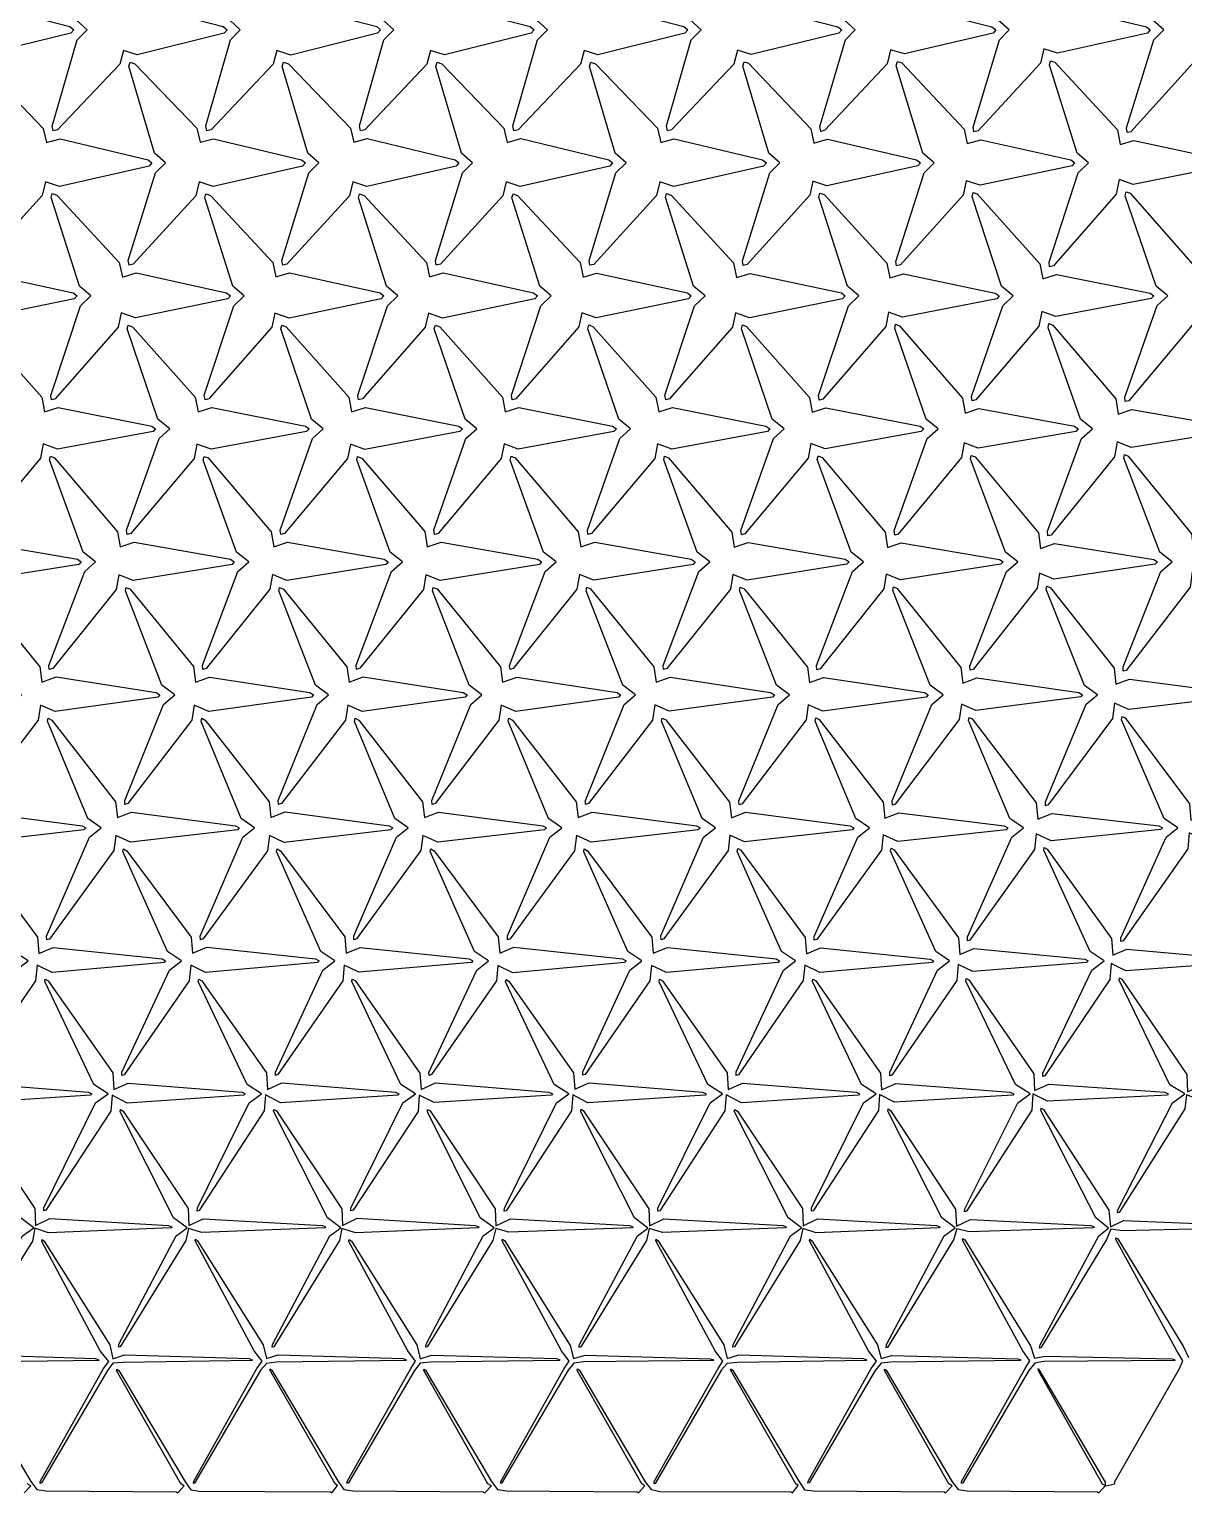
# Model space of a CAD drawing. Extents: x 0 to 195, y 0 to 191.
# Drawn here: x 84.84 to 122.43, y 0.03 to 47.68 of the extents above; entities that cross this region are included whole.
import ezdxf

# ---------------------------------------------------------------- set-up
doc = ezdxf.new("R2010")
doc.units = 0
doc.layers.add('DEFAULT', color=18, linetype='CONTINUOUS')

msp = doc.modelspace()

# ---------------------------------------------------------------- linework, layer by layer
at = {"layer": 'DEFAULT'}
for points in [[(82.921, 48.366), (83.363, 48.484), (86.161, 47.767), (86.288, 47.658), (86.192, 47.552), (83.348, 46.855), (82.892, 47), (82.777, 46.557), (80.747, 44.394), (80.604, 44.353), (80.571, 44.502), (81.422, 47.336), (81.741, 47.658), (81.385, 47.981), (80.587, 50.778), (80.631, 50.916), (80.791, 50.862), (82.808, 48.819)], [(87.926, 48.374), (88.366, 48.489), (91.155, 47.768), (91.278, 47.658), (91.178, 47.55), (88.355, 46.844), (87.9, 46.986), (87.783, 46.545), (85.755, 44.406), (85.613, 44.369), (85.581, 44.524), (86.399, 47.335), (86.719, 47.658), (86.371, 47.982), (85.593, 50.763), (85.638, 50.904), (85.798, 50.852), (87.813, 48.829)], [(92.929, 48.38), (93.368, 48.491), (96.152, 47.768), (96.276, 47.658), (96.175, 47.55), (93.356, 46.843), (92.901, 46.985), (92.783, 46.544), (90.756, 44.407), (90.617, 44.375), (90.586, 44.537), (91.386, 47.335), (91.708, 47.658), (91.365, 47.982), (90.595, 50.758), (90.641, 50.898), (90.803, 50.845), (92.817, 48.836)], [(97.931, 48.383), (98.369, 48.493), (101.149, 47.769), (101.277, 47.658), (101.182, 47.551), (98.353, 46.848), (97.9, 46.986), (97.785, 46.541), (95.758, 44.41), (95.619, 44.378), (95.587, 44.539), (96.384, 47.334), (96.705, 47.658), (96.363, 47.982), (95.596, 50.755), (95.643, 50.895), (95.805, 50.842), (97.818, 48.839)], [(102.927, 48.376), (103.367, 48.489), (106.154, 47.768), (106.279, 47.658), (106.18, 47.551), (103.354, 46.846), (102.9, 46.986), (102.784, 46.543), (100.757, 44.408), (100.616, 44.374), (100.584, 44.533), (101.39, 47.335), (101.707, 47.658), (101.36, 47.982), (100.598, 50.752), (100.641, 50.898), (100.799, 50.85), (102.814, 48.831)], [(107.923, 48.369), (108.36, 48.479), (111.168, 47.766), (111.296, 47.658), (111.202, 47.553), (108.343, 46.863), (107.892, 47.001), (107.781, 46.549), (105.752, 44.402), (105.615, 44.372), (105.585, 44.535), (106.388, 47.335), (106.709, 47.658), (106.365, 47.982), (105.596, 50.757), (105.64, 50.901), (105.798, 50.851), (107.814, 48.83)], [(112.912, 48.35), (113.354, 48.469), (116.18, 47.765), (116.31, 47.658), (116.219, 47.555), (113.334, 46.877), (112.883, 47.015), (112.775, 46.56), (110.744, 44.391), (110.606, 44.357), (110.576, 44.514), (111.409, 47.336), (111.728, 47.658), (111.377, 47.981), (110.59, 50.769), (110.63, 50.918), (110.782, 50.874), (112.802, 48.807)], [(117.898, 48.327), (118.338, 48.444), (121.212, 47.761), (121.338, 47.658), (121.246, 47.558), (118.321, 46.898), (117.869, 47.04), (117.765, 46.58), (115.73, 44.372), (115.597, 44.34), (115.57, 44.499), (116.425, 47.336), (116.745, 47.658), (116.388, 47.981), (115.585, 50.781), (115.623, 50.93), (115.772, 50.886), (117.795, 48.794)], [(122.881, 48.297), (123.322, 48.42), (126.243, 47.758), (126.37, 47.658), (126.281, 47.562), (123.303, 46.925), (122.85, 47.073), (122.75, 46.609), (120.709, 44.343), (120.582, 44.315), (120.559, 44.474), (121.45, 47.337), (121.778, 47.658), (121.418, 47.98), (120.572, 50.81), (120.608, 50.956), (120.754, 50.911), (122.782, 48.769)], [(85.396, 43.992), (85.841, 44.118), (88.707, 43.432), (88.832, 43.328), (88.738, 43.227), (85.825, 42.562), (85.366, 42.716), (85.256, 42.267), (83.218, 40.025), (83.082, 39.985), (83.053, 40.132), (83.961, 43.008), (84.29, 43.328), (83.926, 43.649), (83.069, 46.488), (83.11, 46.622), (83.264, 46.567), (85.289, 44.453)], [(90.4, 44), (90.841, 44.119), (93.706, 43.432), (93.828, 43.328), (93.732, 43.226), (90.828, 42.557), (90.37, 42.709), (90.259, 42.26), (88.222, 40.031), (88.089, 39.997), (88.062, 40.151), (88.942, 43.007), (89.27, 43.328), (88.913, 43.65), (88.075, 46.475), (88.117, 46.611), (88.272, 46.556), (90.295, 44.464)], [(95.402, 44.003), (95.843, 44.122), (98.702, 43.432), (98.827, 43.328), (98.734, 43.226), (95.827, 42.558), (95.369, 42.71), (95.259, 42.261), (93.222, 40.031), (93.09, 39.999), (93.064, 40.157), (93.936, 43.007), (94.266, 43.328), (93.912, 43.65), (93.075, 46.474), (93.118, 46.609), (93.274, 46.554), (95.296, 44.466)], [(100.399, 43.998), (100.842, 44.12), (103.704, 43.432), (103.83, 43.328), (103.736, 43.227), (100.826, 42.56), (100.369, 42.71), (100.26, 42.258), (98.224, 40.033), (98.091, 40), (98.064, 40.155), (98.938, 43.007), (99.265, 43.328), (98.908, 43.65), (98.077, 46.47), (98.117, 46.61), (98.27, 46.56), (100.293, 44.461)], [(105.398, 43.996), (105.838, 44.114), (108.712, 43.431), (108.837, 43.328), (108.744, 43.227), (105.822, 42.566), (105.365, 42.717), (105.257, 42.265), (103.219, 40.027), (103.088, 39.996), (103.063, 40.153), (103.94, 43.007), (104.268, 43.328), (103.911, 43.65), (103.075, 46.473), (103.117, 46.611), (103.271, 46.558), (105.294, 44.462)], [(110.388, 43.978), (110.831, 44.104), (113.726, 43.43), (113.855, 43.328), (113.768, 43.23), (110.81, 42.584), (110.355, 42.734), (110.252, 42.274), (108.213, 40.018), (108.084, 39.988), (108.059, 40.146), (108.948, 43.007), (109.276, 43.328), (108.918, 43.649), (108.072, 46.48), (108.11, 46.623), (108.258, 46.576), (110.285, 44.444)], [(115.377, 43.959), (115.819, 44.086), (118.749, 43.427), (118.877, 43.328), (118.792, 43.233), (115.798, 42.603), (115.345, 42.751), (115.247, 42.284), (113.205, 40.008), (113.075, 39.973), (113.05, 40.124), (113.97, 43.008), (114.297, 43.328), (113.931, 43.649), (113.067, 46.492), (113.102, 46.635), (113.248, 46.589), (115.278, 44.43)], [(120.359, 43.929), (120.802, 44.058), (123.784, 43.424), (123.909, 43.328), (123.823, 43.236), (120.782, 42.628), (120.326, 42.785), (120.231, 42.315), (118.183, 39.977), (118.061, 39.947), (118.04, 40.102), (118.992, 43.009), (119.324, 43.328), (118.952, 43.648), (118.057, 46.514), (118.09, 46.656), (118.232, 46.612), (120.266, 44.408)], [(82.86, 39.6), (83.309, 39.739), (86.27, 39.095), (86.393, 38.998), (86.304, 38.904), (83.292, 38.283), (82.829, 38.449), (82.727, 37.991), (80.679, 35.641), (80.55, 35.599), (80.524, 35.737), (81.527, 38.681), (81.866, 38.998), (81.487, 39.316), (80.542, 42.219), (80.578, 42.347), (80.724, 42.291), (82.761, 40.067)], [(87.868, 39.613), (88.313, 39.745), (91.262, 39.096), (91.388, 38.998), (91.301, 38.903), (88.294, 38.28), (87.832, 38.443), (87.732, 37.983), (85.684, 35.649), (85.558, 35.613), (85.535, 35.76), (86.504, 38.68), (86.842, 38.998), (86.471, 39.317), (85.549, 42.203), (85.587, 42.331), (85.736, 42.275), (87.769, 40.084)], [(92.869, 39.616), (93.313, 39.745), (96.263, 39.096), (96.387, 38.998), (96.297, 38.903), (93.295, 38.278), (92.833, 38.441), (92.731, 37.984), (90.684, 35.648), (90.559, 35.614), (90.536, 35.764), (91.5, 38.679), (91.836, 38.998), (91.464, 39.317), (90.552, 42.196), (90.591, 42.326), (90.74, 42.27), (92.772, 40.09)], [(97.87, 39.617), (98.314, 39.747), (101.26, 39.096), (101.386, 38.998), (101.299, 38.903), (98.295, 38.279), (97.833, 38.442), (97.731, 37.984), (95.684, 35.648), (95.559, 35.615), (95.538, 35.767), (96.497, 38.679), (96.834, 38.998), (96.465, 39.317), (95.552, 42.196), (95.59, 42.327), (95.739, 42.271), (97.771, 40.088)], [(102.867, 39.612), (103.31, 39.741), (106.267, 39.095), (106.391, 38.998), (106.302, 38.903), (103.293, 38.281), (102.831, 38.445), (102.73, 37.987), (100.682, 35.645), (100.558, 35.614), (100.537, 35.765), (101.498, 38.679), (101.833, 38.998), (101.462, 39.317), (100.553, 42.194), (100.59, 42.326), (100.738, 42.273), (102.77, 40.086)], [(107.862, 39.603), (108.305, 39.733), (111.278, 39.094), (111.401, 38.998), (111.312, 38.905), (108.288, 38.289), (107.829, 38.448), (107.732, 37.983), (105.685, 35.649), (105.559, 35.615), (105.536, 35.763), (106.501, 38.679), (106.839, 38.998), (106.469, 39.317), (105.55, 42.201), (105.587, 42.333), (105.733, 42.279), (107.767, 40.08)], [(112.852, 39.585), (113.299, 39.723), (116.291, 39.093), (116.42, 38.998), (116.339, 38.907), (113.274, 38.311), (112.817, 38.47), (112.724, 37.998), (110.674, 35.634), (110.552, 35.602), (110.532, 35.753), (111.511, 38.68), (111.851, 38.998), (111.479, 39.317), (110.546, 42.211), (110.578, 42.347), (110.719, 42.299), (112.757, 40.06)], [(117.834, 39.556), (118.28, 39.693), (121.329, 39.089), (121.451, 38.998), (121.368, 38.91), (118.26, 38.333), (117.803, 38.494), (117.714, 38.017), (115.66, 35.615), (115.54, 35.582), (115.52, 35.728), (116.536, 38.681), (116.873, 38.998), (116.491, 39.316), (115.54, 42.222), (115.57, 42.362), (115.705, 42.318), (117.746, 40.04)], [(122.816, 39.525), (123.263, 39.667), (126.362, 39.085), (126.482, 38.998), (126.401, 38.913), (123.243, 38.359), (122.783, 38.528), (122.698, 38.048), (120.639, 35.585), (120.525, 35.555), (120.509, 35.702), (121.562, 38.682), (121.91, 38.998), (121.526, 39.314), (120.525, 42.257), (120.553, 42.391), (120.686, 42.344), (122.733, 40.014)], [(85.332, 35.221), (85.781, 35.365), (88.826, 34.759), (88.952, 34.667), (88.872, 34.581), (85.758, 34.006), (85.291, 34.184), (85.198, 33.718), (83.139, 31.255), (83.022, 31.22), (83.004, 31.362), (84.073, 34.353), (84.42, 34.667), (84.033, 34.984), (83.022, 37.934), (83.056, 38.056), (83.197, 37.998), (85.241, 35.7)], [(90.332, 35.222), (90.781, 35.364), (93.827, 34.759), (93.951, 34.667), (93.869, 34.58), (90.759, 34.004), (90.296, 34.176), (90.204, 33.706), (88.147, 31.267), (88.027, 31.229), (88.007, 31.368), (89.066, 34.352), (89.411, 34.667), (89.024, 34.984), (88.026, 37.925), (88.059, 38.05), (88.199, 37.996), (90.243, 35.703)], [(95.333, 35.223), (95.78, 35.364), (98.827, 34.759), (98.948, 34.667), (98.861, 34.579), (95.763, 33.998), (95.297, 34.174), (95.203, 33.709), (93.145, 31.264), (93.027, 31.229), (93.008, 31.371), (94.064, 34.352), (94.409, 34.667), (94.024, 34.984), (93.026, 37.925), (93.06, 38.049), (93.201, 37.993), (95.244, 35.705)], [(100.332, 35.221), (100.778, 35.361), (103.831, 34.758), (103.953, 34.667), (103.87, 34.58), (100.759, 34.005), (100.295, 34.177), (100.204, 33.707), (98.146, 31.265), (98.029, 31.233), (98.011, 31.378), (99.056, 34.352), (99.406, 34.667), (99.025, 34.984), (98.025, 37.926), (98.059, 38.05), (98.201, 37.994), (100.243, 35.704)], [(105.332, 35.222), (105.781, 35.365), (108.825, 34.759), (108.955, 34.667), (108.878, 34.581), (105.755, 34.011), (105.293, 34.182), (105.203, 33.708), (103.145, 31.264), (103.027, 31.229), (103.008, 31.37), (104.065, 34.352), (104.412, 34.667), (104.028, 34.984), (103.024, 37.929), (103.058, 38.053), (103.199, 37.996), (105.242, 35.702)], [(110.324, 35.208), (110.772, 35.35), (113.844, 34.757), (113.966, 34.667), (113.882, 34.582), (110.753, 34.014), (110.288, 34.189), (110.198, 33.718), (108.138, 31.254), (108.022, 31.221), (108.004, 31.363), (109.072, 34.352), (109.414, 34.667), (109.023, 34.984), (108.026, 37.924), (108.056, 38.055), (108.192, 38.005), (110.238, 35.693)], [(115.31, 35.184), (115.76, 35.332), (118.867, 34.755), (118.99, 34.667), (118.911, 34.584), (115.738, 34.037), (115.274, 34.214), (115.188, 33.737), (113.125, 31.236), (113.016, 31.209), (113.003, 31.359), (114.076, 34.353), (114.427, 34.667), (114.041, 34.984), (113.018, 37.941), (113.046, 38.074), (113.177, 38.027), (115.226, 35.671)], [(120.292, 35.153), (120.742, 35.303), (123.904, 34.751), (124.024, 34.667), (123.947, 34.588), (120.72, 34.065), (120.256, 34.244), (120.176, 33.76), (118.109, 31.213), (118.003, 31.187), (117.991, 31.333), (119.103, 34.354), (119.455, 34.667), (119.062, 34.983), (118.009, 37.962), (118.033, 38.095), (118.16, 38.05), (120.214, 35.647)], [(82.789, 30.817), (83.242, 30.973), (86.404, 30.421), (86.527, 30.337), (86.452, 30.258), (83.218, 29.739), (82.748, 29.929), (82.665, 29.452), (80.593, 26.861), (80.483, 26.822), (80.467, 26.95), (81.657, 30.026), (82.012, 30.337), (81.604, 30.651), (80.49, 33.674), (80.52, 33.788), (80.653, 33.729), (82.709, 31.308)], [(87.795, 30.828), (88.249, 30.985), (91.39, 30.422), (91.514, 30.337), (91.439, 30.257), (88.224, 29.729), (87.755, 29.917), (87.67, 29.442), (85.6, 26.871), (85.489, 26.834), (85.474, 26.965), (86.641, 30.025), (86.998, 30.337), (86.597, 30.651), (85.494, 33.666), (85.524, 33.781), (85.658, 33.723), (87.712, 31.314)], [(92.795, 30.827), (93.247, 30.982), (96.393, 30.422), (96.519, 30.337), (96.447, 30.258), (93.22, 29.735), (92.752, 29.922), (92.669, 29.444), (90.599, 26.869), (90.492, 26.838), (90.479, 26.977), (91.629, 30.025), (91.983, 30.337), (91.583, 30.652), (90.5, 33.653), (90.528, 33.774), (90.659, 33.721), (92.713, 31.316)], [(97.798, 30.832), (98.248, 30.983), (101.392, 30.422), (101.519, 30.337), (101.447, 30.258), (98.22, 29.735), (97.753, 29.92), (97.671, 29.44), (95.602, 26.873), (95.491, 26.837), (95.476, 26.97), (96.636, 30.025), (96.989, 30.337), (96.586, 30.652), (95.498, 33.656), (95.529, 33.772), (95.664, 33.715), (97.717, 31.323)], [(102.795, 30.827), (103.247, 30.982), (106.393, 30.422), (106.521, 30.337), (106.451, 30.258), (103.218, 29.738), (102.75, 29.925), (102.668, 29.445), (100.598, 26.868), (100.49, 26.834), (100.476, 26.969), (101.637, 30.025), (101.989, 30.337), (101.585, 30.652), (100.499, 33.655), (100.527, 33.775), (100.659, 33.722), (102.713, 31.315)], [(107.789, 30.817), (108.241, 30.973), (111.405, 30.421), (111.529, 30.337), (111.456, 30.259), (108.216, 29.742), (107.748, 29.929), (107.667, 29.448), (105.596, 26.865), (105.488, 26.831), (105.474, 26.966), (106.64, 30.025), (106.992, 30.337), (106.586, 30.652), (105.498, 33.656), (105.525, 33.779), (105.654, 33.728), (107.709, 31.309)], [(112.782, 30.804), (113.23, 30.955), (116.428, 30.419), (116.548, 30.337), (116.473, 30.26), (113.207, 29.756), (112.741, 29.942), (112.663, 29.455), (110.591, 26.858), (110.485, 26.826), (110.472, 26.962), (111.645, 30.026), (112.001, 30.337), (111.597, 30.651), (110.493, 33.667), (110.521, 33.786), (110.651, 33.732), (112.707, 31.305)], [(117.766, 30.778), (118.216, 30.933), (121.455, 30.416), (121.572, 30.337), (121.498, 30.262), (118.195, 29.775), (117.726, 29.966), (117.651, 29.478), (115.575, 26.835), (115.474, 26.807), (115.465, 26.945), (116.661, 30.026), (117.023, 30.337), (116.619, 30.65), (115.484, 33.688), (115.509, 33.807), (115.635, 33.755), (117.695, 31.282)], [(122.744, 30.739), (123.193, 30.897), (126.5, 30.412), (126.615, 30.337), (126.544, 30.267), (123.171, 29.812), (122.701, 30.009), (122.632, 29.515), (120.55, 26.799), (120.458, 26.78), (120.455, 26.923), (121.684, 30.027), (122.052, 30.337), (121.644, 30.649), (120.472, 33.713), (120.494, 33.833), (120.614, 33.784), (122.68, 31.252)], [(120.214, 26.357), (120.665, 26.522), (124.057, 26.077), (124.171, 26.007), (124.106, 25.942), (120.64, 25.531), (120.168, 25.737), (120.107, 25.233), (118.017, 22.422), (117.928, 22.397), (117.924, 22.527), (119.252, 25.7), (119.624, 26.007), (119.199, 26.316), (117.948, 29.436), (117.968, 29.547), (118.084, 29.496), (120.158, 26.879)], [(85.251, 26.421), (85.709, 26.591), (88.97, 26.085), (89.091, 26.007), (89.022, 25.935), (85.682, 25.464), (85.206, 25.671), (85.13, 25.188), (83.048, 22.466), (82.951, 22.437), (82.943, 22.567), (84.211, 25.698), (84.582, 26.007), (84.169, 26.318), (82.961, 29.407), (82.987, 29.516), (83.111, 29.459), (85.177, 26.917)], [(90.254, 26.426), (90.707, 26.589), (93.972, 26.084), (94.094, 26.007), (94.026, 25.935), (90.68, 25.467), (90.206, 25.671), (90.132, 25.184), (88.05, 22.469), (87.952, 22.44), (87.944, 22.571), (89.207, 25.698), (89.573, 26.007), (89.158, 26.318), (87.966, 29.396), (87.992, 29.505), (88.118, 29.448), (90.183, 26.928)], [(95.253, 26.424), (95.71, 26.593), (98.968, 26.085), (99.091, 26.007), (99.026, 25.935), (95.68, 25.467), (95.208, 25.669), (95.134, 25.181), (93.052, 22.473), (92.952, 22.44), (92.943, 22.567), (94.211, 25.698), (94.577, 26.007), (94.16, 26.318), (92.965, 29.398), (92.99, 29.509), (93.114, 29.454), (95.18, 26.922)], [(100.251, 26.421), (100.707, 26.588), (103.974, 26.084), (104.092, 26.007), (104.022, 25.935), (100.682, 25.464), (100.206, 25.67), (100.13, 25.187), (98.048, 22.466), (97.951, 22.437), (97.943, 22.567), (99.21, 25.698), (99.574, 26.007), (99.156, 26.318), (97.967, 29.394), (97.991, 29.508), (98.113, 29.455), (100.18, 26.921)], [(105.249, 26.418), (105.705, 26.586), (108.977, 26.084), (109.1, 26.007), (109.036, 25.936), (105.675, 25.475), (105.202, 25.678), (105.129, 25.189), (103.046, 22.465), (102.951, 22.437), (102.944, 22.571), (104.207, 25.698), (104.576, 26.007), (104.162, 26.318), (102.965, 29.4), (102.989, 29.512), (103.111, 29.458), (105.178, 26.918)], [(110.245, 26.411), (110.7, 26.578), (113.986, 26.083), (114.107, 26.007), (114.041, 25.936), (110.673, 25.479), (110.199, 25.683), (110.128, 25.193), (108.044, 22.461), (107.947, 22.43), (107.938, 22.558), (109.22, 25.699), (109.585, 26.007), (109.165, 26.318), (107.963, 29.402), (107.987, 29.515), (108.109, 29.462), (110.176, 26.914)], [(115.233, 26.39), (115.687, 26.557), (119.013, 26.081), (119.134, 26.007), (119.071, 25.939), (115.658, 25.503), (115.186, 25.705), (115.12, 25.208), (113.034, 22.446), (112.941, 22.421), (112.936, 22.553), (114.225, 25.699), (114.593, 26.007), (114.173, 26.318), (112.959, 29.411), (112.981, 29.526), (113.098, 29.476), (115.168, 26.9)], [(117.678, 21.965), (118.136, 22.146), (121.615, 21.742), (121.73, 21.677), (121.676, 21.618), (118.105, 21.256), (117.625, 21.482), (117.568, 20.976), (115.466, 18.019), (115.389, 18), (115.391, 18.127), (116.825, 21.373), (117.206, 21.677), (116.766, 21.983), (115.418, 25.171), (115.435, 25.275), (115.542, 25.226), (117.626, 22.489)], [(122.656, 21.926), (123.113, 22.11), (126.661, 21.738), (126.776, 21.677), (126.729, 21.622), (123.078, 21.298), (122.603, 21.519), (122.557, 20.998), (120.452, 17.998), (120.377, 17.978), (120.379, 18.101), (121.851, 21.374), (122.238, 21.677), (121.794, 21.982), (120.405, 25.198), (120.419, 25.302), (120.522, 25.255), (122.611, 22.459)], [(82.705, 22.012), (83.163, 22.189), (86.561, 21.746), (86.678, 21.677), (86.619, 21.613), (83.134, 21.211), (82.652, 21.435), (82.586, 20.943), (80.489, 18.052), (80.402, 18.022), (80.397, 18.139), (81.812, 21.373), (82.194, 21.677), (81.759, 21.984), (80.421, 25.164), (80.447, 25.254), (80.568, 25.189), (82.645, 22.525)], [(87.707, 22.015), (88.165, 22.192), (91.557, 21.747), (91.676, 21.677), (91.617, 21.613), (88.135, 21.209), (87.653, 21.433), (87.587, 20.94), (85.491, 18.054), (85.406, 18.029), (85.403, 18.152), (86.798, 21.372), (87.177, 21.677), (86.743, 21.984), (85.428, 25.149), (85.452, 25.246), (85.57, 25.186), (87.647, 22.529)], [(92.707, 22.015), (93.167, 22.195), (96.553, 21.747), (96.671, 21.677), (96.612, 21.612), (93.137, 21.205), (92.657, 21.427), (92.591, 20.934), (90.495, 18.061), (90.408, 18.033), (90.404, 18.155), (91.796, 21.372), (92.174, 21.677), (91.74, 21.985), (90.429, 25.145), (90.452, 25.246), (90.568, 25.189), (92.645, 22.525)], [(97.705, 22.012), (98.163, 22.189), (101.561, 21.746), (101.676, 21.677), (101.613, 21.612), (98.136, 21.206), (97.656, 21.429), (97.59, 20.936), (95.494, 18.059), (95.409, 18.034), (95.406, 18.159), (96.791, 21.372), (97.169, 21.677), (96.736, 21.985), (95.431, 25.142), (95.453, 25.244), (95.568, 25.189), (97.646, 22.526)], [(102.706, 22.013), (103.162, 22.188), (106.563, 21.746), (106.678, 21.677), (106.615, 21.613), (103.135, 21.208), (102.656, 21.428), (102.591, 20.933), (100.496, 18.061), (100.409, 18.035), (100.406, 18.158), (101.792, 21.372), (102.174, 21.677), (101.743, 21.984), (100.428, 25.149), (100.452, 25.246), (100.57, 25.186), (102.647, 22.529)], [(107.701, 22.004), (108.16, 22.184), (111.567, 21.746), (111.69, 21.677), (111.637, 21.614), (108.124, 21.225), (107.649, 21.44), (107.59, 20.935), (105.494, 18.059), (105.408, 18.033), (105.405, 18.156), (106.794, 21.372), (107.176, 21.677), (106.745, 21.984), (105.427, 25.151), (105.448, 25.252), (105.562, 25.197), (107.641, 22.517)], [(112.694, 21.993), (113.151, 22.17), (116.585, 21.744), (116.703, 21.677), (116.647, 21.615), (113.119, 21.234), (112.64, 21.455), (112.581, 20.953), (110.482, 18.042), (110.398, 18.016), (110.395, 18.136), (111.815, 21.373), (112.19, 21.677), (111.749, 21.984), (110.425, 25.155), (110.446, 25.256), (110.559, 25.202), (112.639, 22.513)], [(85.152, 17.59), (85.613, 17.78), (89.16, 17.408), (89.276, 17.347), (89.229, 17.292), (85.578, 16.968), (85.093, 17.206), (85.042, 16.697), (82.931, 13.638), (82.855, 13.611), (82.854, 13.719), (84.405, 17.046), (84.796, 17.347), (84.339, 17.65), (82.884, 20.911), (82.905, 20.996), (83.014, 20.936), (85.105, 18.118)], [(90.155, 17.595), (90.617, 17.787), (94.152, 17.408), (94.271, 17.347), (94.226, 17.291), (90.579, 16.966), (90.094, 17.204), (90.042, 16.697), (87.932, 13.638), (87.856, 13.613), (87.856, 13.722), (89.401, 17.046), (89.792, 17.347), (89.337, 17.65), (87.885, 20.909), (87.906, 20.994), (88.016, 20.934), (90.106, 18.12)], [(95.156, 17.596), (95.615, 17.785), (99.155, 17.408), (99.278, 17.347), (99.239, 17.292), (95.573, 16.976), (95.092, 17.209), (95.043, 16.694), (92.934, 13.641), (92.858, 13.615), (92.857, 13.725), (94.399, 17.046), (94.786, 17.347), (94.329, 17.651), (92.889, 20.902), (92.909, 20.989), (93.018, 20.93), (95.108, 18.124)], [(100.156, 17.597), (100.617, 17.787), (104.152, 17.408), (104.267, 17.347), (104.219, 17.291), (100.583, 16.96), (100.098, 17.197), (100.045, 16.69), (97.936, 13.645), (97.856, 13.612), (97.852, 13.714), (99.411, 17.047), (99.794, 17.347), (99.331, 17.651), (97.888, 20.904), (97.909, 20.99), (98.018, 20.931), (100.108, 18.123)], [(105.155, 17.595), (105.616, 17.785), (109.154, 17.408), (109.269, 17.347), (109.222, 17.291), (105.582, 16.963), (105.097, 17.199), (105.045, 16.691), (102.935, 13.644), (102.86, 13.619), (102.86, 13.731), (104.392, 17.046), (104.782, 17.347), (104.328, 17.651), (102.889, 20.901), (102.909, 20.99), (103.016, 20.932), (105.107, 18.121)], [(110.143, 17.574), (110.605, 17.768), (114.175, 17.406), (114.284, 17.347), (114.232, 17.292), (110.576, 16.971), (110.091, 17.21), (110.039, 16.701), (107.929, 13.634), (107.857, 13.614), (107.859, 13.729), (109.394, 17.046), (109.785, 17.347), (109.331, 17.651), (107.888, 20.903), (107.903, 21), (108.004, 20.95), (110.097, 18.103)], [(115.133, 17.556), (115.591, 17.746), (119.203, 17.404), (119.313, 17.347), (119.266, 17.295), (115.559, 16.998), (115.08, 17.229), (115.036, 16.708), (112.924, 13.628), (112.853, 13.606), (112.855, 13.72), (114.404, 17.046), (114.802, 17.347), (114.351, 17.65), (112.879, 20.923), (112.896, 21.013), (112.998, 20.959), (115.093, 18.094)], [(120.118, 17.53), (120.578, 17.726), (124.229, 17.402), (124.338, 17.347), (124.296, 17.297), (120.544, 17.022), (120.063, 17.258), (120.022, 16.734), (117.907, 13.602), (117.838, 13.58), (117.84, 13.689), (119.436, 17.048), (119.836, 17.347), (119.377, 17.649), (117.867, 20.948), (117.883, 21.035), (117.982, 20.982), (120.08, 18.071)], [(82.592, 13.156), (83.06, 13.367), (86.764, 13.069), (86.871, 13.017), (86.829, 12.969), (83.027, 12.718), (82.532, 12.983), (82.487, 12.471), (80.361, 9.205), (80.297, 9.181), (80.299, 9.275), (82.024, 12.721), (82.424, 13.017), (81.94, 13.316), (80.338, 16.678), (80.354, 16.755), (80.449, 16.699), (82.555, 13.693)], [(87.594, 13.158), (88.06, 13.367), (91.764, 13.069), (91.869, 13.017), (91.827, 12.969), (88.028, 12.717), (87.538, 12.971), (87.496, 12.453), (85.374, 9.223), (85.309, 9.201), (85.312, 9.302), (86.996, 12.72), (87.405, 13.017), (86.935, 13.316), (85.341, 16.673), (85.356, 16.751), (85.451, 16.696), (87.557, 13.696)], [(92.595, 13.161), (93.062, 13.37), (96.76, 13.069), (96.873, 13.017), (96.839, 12.97), (93.022, 12.726), (92.531, 12.983), (92.49, 12.465), (90.366, 9.212), (90.307, 9.197), (90.313, 9.304), (91.994, 12.72), (92.403, 13.017), (91.934, 13.316), (90.341, 16.673), (90.357, 16.75), (90.453, 16.694), (92.558, 13.698)], [(97.593, 13.157), (98.064, 13.374), (101.756, 13.07), (101.873, 13.017), (101.843, 12.97), (98.02, 12.729), (97.537, 12.974), (97.5, 12.445), (95.379, 9.23), (95.309, 9.201), (95.308, 9.293), (97.005, 12.72), (97.408, 13.017), (96.931, 13.316), (95.342, 16.67), (95.355, 16.753), (95.446, 16.704), (97.553, 13.688)], [(102.598, 13.166), (103.064, 13.373), (106.757, 13.07), (106.872, 13.017), (106.841, 12.97), (103.022, 12.727), (102.531, 12.984), (102.49, 12.465), (100.366, 9.211), (100.303, 9.19), (100.306, 9.289), (102.009, 12.72), (102.407, 13.017), (101.927, 13.316), (100.344, 16.666), (100.36, 16.744), (100.457, 16.688), (102.561, 13.704)], [(107.594, 13.159), (108.058, 13.363), (111.769, 13.069), (111.874, 13.017), (111.832, 12.969), (108.026, 12.72), (107.533, 12.981), (107.489, 12.466), (105.365, 9.21), (105.303, 9.19), (105.307, 9.291), (107.007, 12.72), (107.407, 13.017), (106.928, 13.316), (105.344, 16.667), (105.359, 16.745), (105.456, 16.69), (107.56, 13.702)], [(112.589, 13.15), (113.054, 13.357), (116.777, 13.068), (116.891, 13.017), (116.86, 12.971), (113.012, 12.743), (112.524, 12.995), (112.489, 12.468), (110.363, 9.208), (110.305, 9.193), (110.311, 9.3), (111.998, 12.72), (112.408, 13.017), (111.94, 13.316), (110.338, 16.678), (110.354, 16.754), (110.45, 16.699), (112.556, 13.693)], [(117.571, 13.119), (118.038, 13.332), (121.808, 13.066), (121.921, 13.017), (121.896, 12.974), (117.994, 12.772), (117.509, 13.011), (117.479, 12.486), (115.352, 9.191), (115.293, 9.173), (115.299, 9.274), (117.026, 12.721), (117.428, 13.017), (116.947, 13.316), (115.335, 16.684), (115.345, 16.771), (115.431, 16.727), (117.541, 13.665)], [(122.548, 13.079), (123.01, 13.288), (126.864, 13.062), (126.961, 13.017), (126.927, 12.976), (122.978, 12.797), (122.515, 12.986), (122.46, 12.523), (120.327, 9.154), (120.275, 9.142), (120.283, 9.242), (122.059, 12.722), (122.464, 13.016), (121.976, 13.314), (120.322, 16.712), (120.331, 16.795), (120.414, 16.751), (122.528, 13.64)], [(85.038, 8.731), (85.508, 8.955), (89.367, 8.731), (89.475, 8.687), (89.454, 8.648), (85.464, 8.488), (85.022, 8.639), (84.944, 8.221), (82.808, 4.795), (82.753, 4.773), (82.756, 4.856), (84.618, 8.394), (84.989, 8.652), (84.552, 8.981), (82.786, 12.455), (82.804, 12.511), (82.895, 12.449), (85.013, 9.282)], [(90.035, 8.726), (90.501, 8.944), (94.381, 8.73), (94.485, 8.687), (94.462, 8.648), (90.46, 8.495), (90.022, 8.631), (89.937, 8.235), (87.799, 4.782), (87.75, 4.768), (87.758, 4.859), (89.615, 8.394), (89.978, 8.654), (89.532, 8.982), (87.796, 12.435), (87.81, 12.501), (87.896, 12.447), (90.014, 9.284)], [(95.038, 8.731), (95.513, 8.962), (99.358, 8.732), (99.471, 8.687), (99.454, 8.648), (95.464, 8.488), (95.016, 8.628), (94.934, 8.24), (92.795, 4.776), (92.747, 4.763), (92.754, 4.852), (94.622, 8.395), (94.983, 8.65), (94.545, 8.982), (92.79, 12.448), (92.804, 12.511), (92.889, 12.457), (95.009, 9.274)], [(100.03, 8.718), (100.501, 8.944), (104.381, 8.73), (104.493, 8.687), (104.479, 8.65), (100.451, 8.509), (100.03, 8.627), (99.933, 8.242), (97.794, 4.775), (97.748, 4.765), (97.758, 4.859), (99.615, 8.394), (99.973, 8.654), (99.523, 8.982), (97.8, 12.428), (97.808, 12.504), (97.887, 12.46), (100.007, 9.271)], [(105.03, 8.718), (105.5, 8.942), (109.383, 8.73), (109.487, 8.687), (109.464, 8.649), (105.459, 8.496), (105.02, 8.626), (104.933, 8.243), (102.793, 4.774), (102.742, 4.754), (102.746, 4.836), (104.638, 8.395), (104.978, 8.641), (104.545, 8.982), (102.79, 12.448), (102.803, 12.512), (102.888, 12.459), (105.008, 9.272)], [(110.032, 8.722), (110.499, 8.941), (114.385, 8.73), (114.487, 8.687), (114.461, 8.648), (110.461, 8.494), (110.021, 8.63), (109.937, 8.236), (107.798, 4.781), (107.747, 4.764), (107.753, 4.85), (109.623, 8.395), (109.984, 8.649), (109.547, 8.982), (107.789, 12.45), (107.805, 12.509), (107.893, 12.451), (110.012, 9.28)], [(115.029, 8.703), (115.489, 8.924), (119.406, 8.729), (119.515, 8.687), (119.501, 8.651), (115.441, 8.526), (115.037, 8.617), (114.925, 8.258), (112.783, 4.759), (112.742, 4.754), (112.754, 4.853), (114.621, 8.395), (114.986, 8.651), (114.549, 8.981), (112.788, 12.452), (112.798, 12.522), (112.877, 12.475), (114.999, 9.256)], [(120.047, 8.687), (120.466, 8.888), (124.45, 8.726), (124.553, 8.687), (124.54, 8.654), (120.421, 8.557), (120.053, 8.608), (119.916, 8.276), (117.772, 4.741), (117.728, 4.73), (117.737, 4.817), (119.659, 8.396), (119.976, 8.637), (119.569, 8.981), (117.779, 12.471), (117.785, 12.544), (117.857, 12.504), (119.984, 9.226)], [(82.548, 4.391), (82.949, 4.53), (86.984, 4.393), (87.097, 4.356), (87.102, 4.327), (82.889, 4.277), (82.567, 4.247), (82.384, 4.005), (80.232, 0.352), (80.188, 0.33), (80.19, 0.393), (82.259, 4.07), (82.42, 4.308), (82.157, 4.647), (80.238, 8.225), (80.249, 8.276), (80.323, 8.226), (82.456, 4.844)], [(87.558, 4.389), (87.941, 4.518), (92, 4.392), (92.1, 4.356), (92.092, 4.327), (87.894, 4.269), (87.561, 4.244), (87.382, 4.01), (85.23, 0.348), (85.188, 0.33), (85.192, 0.396), (87.255, 4.069), (87.426, 4.302), (87.143, 4.648), (85.244, 8.211), (85.254, 8.269), (85.325, 8.223), (87.458, 4.847)], [(92.559, 4.393), (92.937, 4.512), (97.007, 4.392), (97.11, 4.356), (97.107, 4.328), (92.887, 4.282), (92.564, 4.237), (92.374, 4.024), (90.22, 0.333), (90.186, 0.327), (90.196, 0.405), (92.245, 4.069), (92.423, 4.314), (92.158, 4.647), (90.237, 8.225), (90.248, 8.278), (90.32, 8.229), (92.454, 4.84)], [(97.563, 4.389), (97.936, 4.51), (102.009, 4.392), (102.11, 4.356), (102.105, 4.328), (97.888, 4.28), (97.568, 4.246), (97.383, 4.006), (95.232, 0.351), (95.187, 0.329), (95.19, 0.391), (97.26, 4.07), (97.418, 4.311), (97.164, 4.647), (95.234, 8.231), (95.248, 8.277), (95.325, 8.223), (97.458, 4.847)], [(102.556, 4.402), (102.936, 4.51), (107.01, 4.391), (107.113, 4.356), (107.111, 4.328), (102.885, 4.284), (102.569, 4.242), (102.38, 4.014), (100.227, 0.344), (100.186, 0.327), (100.191, 0.393), (102.258, 4.07), (102.418, 4.313), (102.167, 4.647), (100.233, 8.234), (100.242, 8.288), (100.311, 8.244), (102.447, 4.826)], [(107.556, 4.394), (107.94, 4.517), (112.002, 4.392), (112.101, 4.356), (112.093, 4.327), (107.894, 4.27), (107.556, 4.236), (107.373, 4.027), (105.219, 0.331), (105.181, 0.319), (105.188, 0.388), (107.263, 4.07), (107.416, 4.311), (107.167, 4.647), (105.233, 8.234), (105.245, 8.282), (105.319, 8.231), (107.454, 4.839)], [(112.571, 4.392), (112.927, 4.495), (117.028, 4.39), (117.121, 4.356), (117.109, 4.328), (112.886, 4.283), (112.57, 4.246), (112.383, 4.007), (110.231, 0.35), (110.19, 0.335), (110.196, 0.404), (112.247, 4.069), (112.423, 4.314), (112.16, 4.647), (110.237, 8.227), (110.248, 8.278), (110.321, 8.229), (112.455, 4.841)], [(117.571, 4.412), (117.916, 4.478), (122.049, 4.389), (122.142, 4.356), (122.135, 4.329), (117.873, 4.304), (117.583, 4.247), (117.384, 4.005), (115.233, 0.352), (115.187, 0.329), (115.189, 0.39), (117.262, 4.07), (117.411, 4.32), (117.185, 4.646), (115.225, 8.251), (115.233, 8.304), (115.299, 8.262), (117.437, 4.808)]]:
    msp.add_lwpolyline(points, close=True, dxfattribs=at)
for points in [[(82.743, 4.016), (84.892, 0.393), (85.083, 0.129), (85.378, 0.087), (89.625, 0.054), (89.672, 0.026), (89.883, 0.251), (89.777, 0.313), (87.682, 4.007), (87.69, 4.049), (87.748, 4.007), (89.897, 0.401), (90.093, 0.124), (90.369, 0.073), (94.642, 0.053), (94.688, 0.026), (94.874, 0.265), (94.793, 0.312), (92.674, 4.023), (92.682, 4.062), (92.739, 4.02), (94.89, 0.388), (95.079, 0.131), (95.38, 0.09), (99.621, 0.054), (99.668, 0.026), (99.885, 0.247), (99.773, 0.313), (97.683, 4.004), (97.688, 4.053), (97.741, 4.018), (99.891, 0.39), (100.084, 0.13), (100.375, 0.083), (104.63, 0.054), (104.676, 0.026), (104.88, 0.254), (104.781, 0.313), (102.68, 4.012), (102.684, 4.058), (102.738, 4.023), (104.888, 0.385), (105.09, 0.132), (105.367, 0.071), (109.645, 0.053), (109.69, 0.026), (109.873, 0.267), (109.796, 0.312), (107.673, 4.025), (107.685, 4.057), (107.747, 4.008), (109.896, 0.4), (110.083, 0.125), (110.379, 0.089), (114.622, 0.054), (114.67, 0.026), (114.884, 0.248), (114.774, 0.313), (112.683, 4.005), (112.686, 4.055), (112.738, 4.022), (114.889, 0.386), (115.078, 0.132), (115.38, 0.091), (119.62, 0.054), (119.667, 0.026), (119.878, 0.258), (119.885, 0.246), (120.178, 0.313), (120.177, 0.367), (122.286, 4.071), (122.4, 4.319), (122.205, 4.645), (120.216, 8.269), (120.219, 8.328), (120.277, 8.294), (122.42, 4.775), (122.578, 4.431)], [(119.878, 0.258), (119.877, 0.365), (117.724, 4.043), (117.681, 4.064), (117.684, 4.003), (119.772, 0.313), (119.885, 0.246)], [(84.667, 0.026), (84.885, 0.246), (84.772, 0.313)]]:
    msp.add_lwpolyline(points, dxfattribs=at)

doc.saveas('drawing.dxf')
